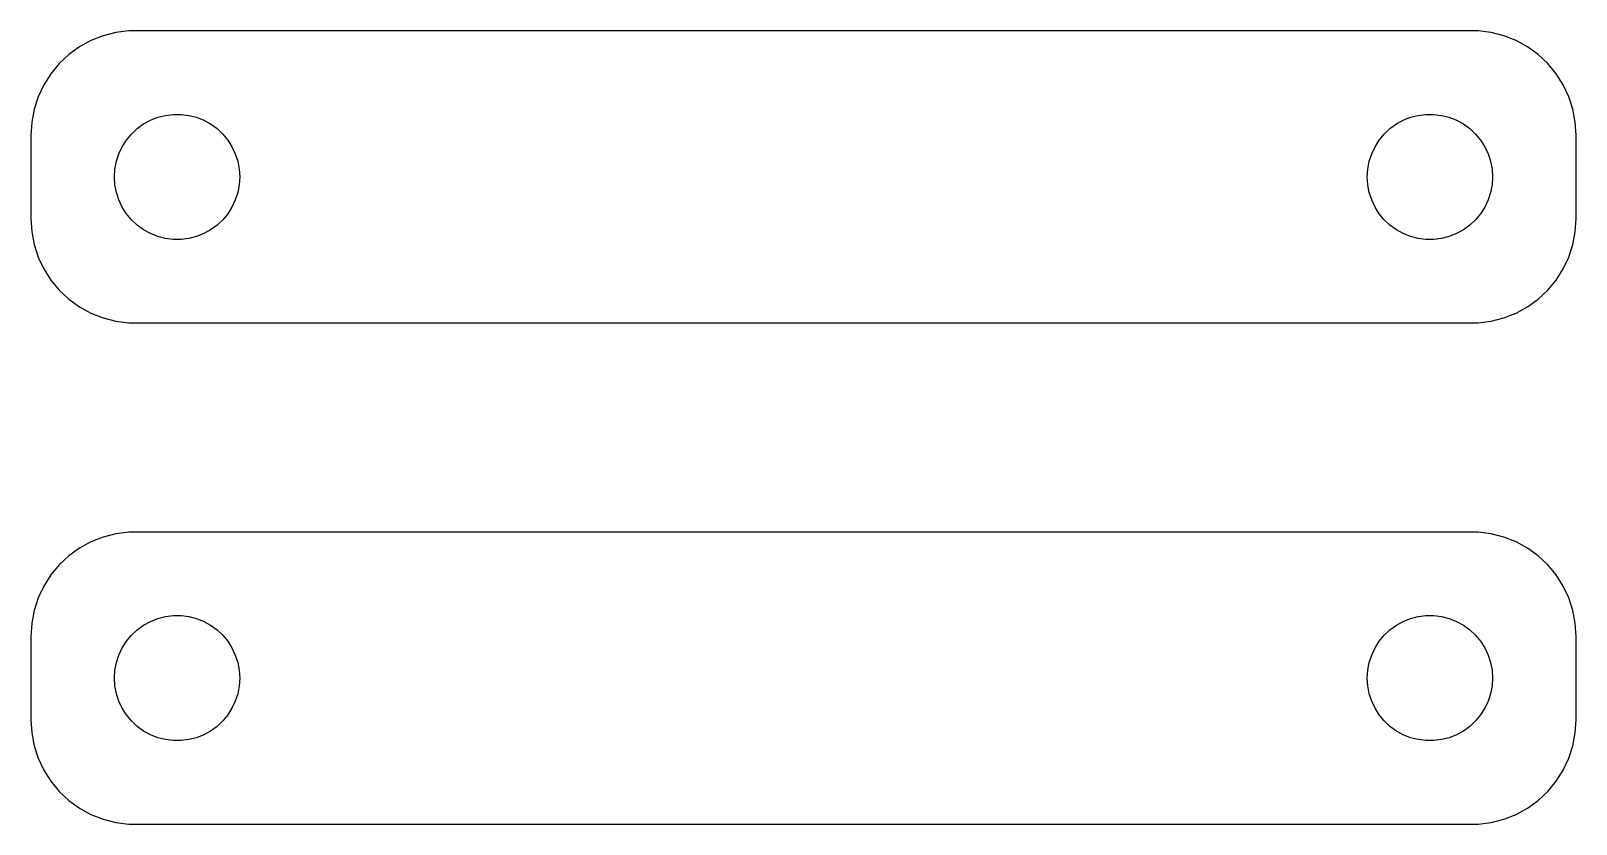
# Model space of a CAD drawing. Header units: metres. Extents: x -37 to 37, y 41 to 79.
import ezdxf

# ---------------------------------------------------------------- set-up
doc = ezdxf.new("R2010")
doc.units = ezdxf.units.M

msp = doc.modelspace()

# ---------------------------------------------------------------- linework, layer by layer
for p, q in [((-34.1289, 78.5241), (-34.6791, 78.2216)), ((-33.5451, 78.7553), (-34.1289, 78.5241)), ((-32.9369, 78.9114), (-33.5451, 78.7553)), ((-32.3139, 78.9901), (-32.9369, 78.9114)), ((32.3139, 78.9901), (-32.3139, 78.9901)), ((32.9369, 78.9114), (32.3139, 78.9901)), ((33.5451, 78.7553), (32.9369, 78.9114)), ((34.1289, 78.5241), (33.5451, 78.7553)), ((34.6791, 78.2216), (34.1289, 78.5241)), ((-35.1871, 77.8526), (-35.6448, 77.4227)), ((-34.6791, 78.2216), (-35.1871, 77.8526)), ((35.1871, 77.8526), (34.6791, 78.2216)), ((35.6448, 77.4227), (35.1871, 77.8526)), ((-35.6448, 77.4227), (-36.0451, 76.9389)), ((36.0451, 76.9389), (35.6448, 77.4227)), ((-36.3815, 76.4088), (-36.6489, 75.8406)), ((-36.0451, 76.9389), (-36.3815, 76.4088)), ((36.3815, 76.4088), (36.0451, 76.9389)), ((36.6489, 75.8406), (36.3815, 76.4088)), ((-36.6489, 75.8406), (-36.8429, 75.2434)), ((36.8429, 75.2434), (36.6489, 75.8406)), ((-36.8429, 75.2434), (-36.9606, 74.6267)), ((-31.2773, 74.7145), (-30.927, 74.8532)), ((-30.927, 74.8532), (-30.5621, 74.9469)), ((-30.5621, 74.9469), (-30.1884, 74.9941)), ((-30.1884, 74.9941), (-29.8116, 74.9941)), ((-29.8116, 74.9941), (-29.4379, 74.9469)), ((-29.4379, 74.9469), (-29.0729, 74.8532)), ((-29.0729, 74.8532), (-28.7227, 74.7145)), ((28.7227, 74.7145), (29.0729, 74.8532)), ((29.0729, 74.8532), (29.4379, 74.9469)), ((29.4379, 74.9469), (29.8116, 74.9941)), ((29.8116, 74.9941), (30.1884, 74.9941)), ((30.1884, 74.9941), (30.5621, 74.9469)), ((30.5621, 74.9469), (30.927, 74.8532)), ((30.927, 74.8532), (31.2773, 74.7145)), ((36.9606, 74.6267), (36.8429, 75.2434)), ((-36.9606, 74.6267), (-37, 74)), ((-37, 74), (-37, 70)), ((-32.427, 73.7634), (-32.1869, 74.0536)), ((-32.1869, 74.0536), (-31.9123, 74.3115)), ((-31.9123, 74.3115), (-31.6075, 74.533)), ((-31.6075, 74.533), (-31.2773, 74.7145)), ((-28.7227, 74.7145), (-28.3925, 74.533)), ((-28.3925, 74.533), (-28.0877, 74.3115)), ((-28.0877, 74.3115), (-27.8131, 74.0536)), ((-27.8131, 74.0536), (-27.5729, 73.7634)), ((27.5729, 73.7634), (27.8131, 74.0536)), ((27.8131, 74.0536), (28.0877, 74.3115)), ((28.0877, 74.3115), (28.3925, 74.533)), ((28.3925, 74.533), (28.7227, 74.7145)), ((31.2773, 74.7145), (31.6075, 74.533)), ((31.6075, 74.533), (31.9123, 74.3115)), ((31.9123, 74.3115), (32.1869, 74.0536)), ((32.1869, 74.0536), (32.427, 73.7634)), ((37, 74), (36.9606, 74.6267)), ((37, 70), (37, 74)), ((-32.7893, 73.1044), (-32.6289, 73.4453)), ((-32.6289, 73.4453), (-32.427, 73.7634)), ((-27.5729, 73.7634), (-27.3711, 73.4453)), ((-27.3711, 73.4453), (-27.2107, 73.1044)), ((27.2107, 73.1044), (27.3711, 73.4453)), ((27.3711, 73.4453), (27.5729, 73.7634)), ((32.427, 73.7634), (32.6289, 73.4453)), ((32.6289, 73.4453), (32.7893, 73.1044)), ((-32.9763, 72.376), (-32.9057, 72.7461)), ((-32.9057, 72.7461), (-32.7893, 73.1044)), ((-27.2107, 73.1044), (-27.0942, 72.7461)), ((-27.0942, 72.7461), (-27.0237, 72.376)), ((27.0237, 72.376), (27.0942, 72.7461)), ((27.0942, 72.7461), (27.2107, 73.1044)), ((32.7893, 73.1044), (32.9057, 72.7461)), ((32.9057, 72.7461), (32.9763, 72.376)), ((-33, 72), (-32.9763, 72.376)), ((-32.9763, 71.624), (-33, 72)), ((-27.0237, 72.376), (-27, 72)), ((-27, 72), (-27.0237, 71.624)), ((27, 72), (27.0237, 72.376)), ((27.0237, 71.624), (27, 72)), ((32.9763, 72.376), (33, 72)), ((33, 72), (32.9763, 71.624)), ((-32.9057, 71.2539), (-32.9763, 71.624)), ((-32.7893, 70.8956), (-32.9057, 71.2539)), ((-27.0942, 71.2539), (-27.2107, 70.8956)), ((-27.0237, 71.624), (-27.0942, 71.2539)), ((27.0942, 71.2539), (27.0237, 71.624)), ((27.2107, 70.8956), (27.0942, 71.2539)), ((32.9057, 71.2539), (32.7893, 70.8956)), ((32.9763, 71.624), (32.9057, 71.2539)), ((-32.6289, 70.5547), (-32.7893, 70.8956)), ((-32.427, 70.2366), (-32.6289, 70.5547)), ((-27.3711, 70.5547), (-27.5729, 70.2366)), ((-27.2107, 70.8956), (-27.3711, 70.5547)), ((27.3711, 70.5547), (27.2107, 70.8956)), ((27.5729, 70.2366), (27.3711, 70.5547)), ((32.6289, 70.5547), (32.427, 70.2366)), ((32.7893, 70.8956), (32.6289, 70.5547)), ((-37, 70), (-36.9606, 69.3733)), ((-32.1869, 69.9464), (-32.427, 70.2366)), ((-31.9123, 69.6885), (-32.1869, 69.9464)), ((-31.6075, 69.467), (-31.9123, 69.6885)), ((-28.0877, 69.6885), (-28.3925, 69.467)), ((-27.8131, 69.9464), (-28.0877, 69.6885)), ((-27.5729, 70.2366), (-27.8131, 69.9464)), ((27.8131, 69.9464), (27.5729, 70.2366)), ((28.0877, 69.6885), (27.8131, 69.9464)), ((28.3925, 69.467), (28.0877, 69.6885)), ((31.9123, 69.6885), (31.6075, 69.467)), ((32.1869, 69.9464), (31.9123, 69.6885)), ((32.427, 70.2366), (32.1869, 69.9464)), ((36.9606, 69.3733), (37, 70)), ((-36.9606, 69.3733), (-36.8429, 68.7566)), ((-31.2773, 69.2855), (-31.6075, 69.467)), ((-30.927, 69.1468), (-31.2773, 69.2855)), ((-30.5621, 69.0531), (-30.927, 69.1468)), ((-30.1884, 69.0059), (-30.5621, 69.0531)), ((-29.8116, 69.0059), (-30.1884, 69.0059)), ((-29.4379, 69.0531), (-29.8116, 69.0059)), ((-29.0729, 69.1468), (-29.4379, 69.0531)), ((-28.7227, 69.2855), (-29.0729, 69.1468)), ((-28.3925, 69.467), (-28.7227, 69.2855)), ((28.7227, 69.2855), (28.3925, 69.467)), ((29.0729, 69.1468), (28.7227, 69.2855)), ((29.4379, 69.0531), (29.0729, 69.1468)), ((29.8116, 69.0059), (29.4379, 69.0531)), ((30.1884, 69.0059), (29.8116, 69.0059)), ((30.5621, 69.0531), (30.1884, 69.0059)), ((30.927, 69.1468), (30.5621, 69.0531)), ((31.2773, 69.2855), (30.927, 69.1468)), ((31.6075, 69.467), (31.2773, 69.2855)), ((36.8429, 68.7566), (36.9606, 69.3733)), ((-36.8429, 68.7566), (-36.6489, 68.1594)), ((-36.6489, 68.1594), (-36.3815, 67.5912)), ((36.3815, 67.5912), (36.6489, 68.1594)), ((36.6489, 68.1594), (36.8429, 68.7566)), ((-36.3815, 67.5912), (-36.0451, 67.0611)), ((36.0451, 67.0611), (36.3815, 67.5912)), ((-36.0451, 67.0611), (-35.6448, 66.5773)), ((35.6448, 66.5773), (36.0451, 67.0611)), ((-35.6448, 66.5773), (-35.1871, 66.1474)), ((-35.1871, 66.1474), (-34.6791, 65.7784)), ((34.6791, 65.7784), (35.1871, 66.1474)), ((35.1871, 66.1474), (35.6448, 66.5773)), ((-34.6791, 65.7784), (-34.1289, 65.4759)), ((-34.1289, 65.4759), (-33.5451, 65.2447)), ((-33.5451, 65.2447), (-32.9369, 65.0886)), ((32.9369, 65.0886), (33.5451, 65.2447)), ((33.5451, 65.2447), (34.1289, 65.4759)), ((34.1289, 65.4759), (34.6791, 65.7784)), ((-32.9369, 65.0886), (-32.3139, 65.0099)), ((-32.3139, 65.0099), (32.3139, 65.0099)), ((32.3139, 65.0099), (32.9369, 65.0886)), ((-32.9369, 54.9114), (-33.5451, 54.7553)), ((-32.3139, 54.9901), (-32.9369, 54.9114)), ((32.3139, 54.9901), (-32.3139, 54.9901)), ((32.9369, 54.9114), (32.3139, 54.9901)), ((33.5451, 54.7553), (32.9369, 54.9114)), ((-34.6791, 54.2216), (-35.1871, 53.8526)), ((-34.1289, 54.5241), (-34.6791, 54.2216)), ((-33.5451, 54.7553), (-34.1289, 54.5241)), ((34.1289, 54.5241), (33.5451, 54.7553)), ((34.6791, 54.2216), (34.1289, 54.5241)), ((35.1871, 53.8526), (34.6791, 54.2216)), ((-35.6448, 53.4227), (-36.0451, 52.9389)), ((-35.1871, 53.8526), (-35.6448, 53.4227)), ((35.6448, 53.4227), (35.1871, 53.8526)), ((36.0451, 52.9389), (35.6448, 53.4227)), ((-36.0451, 52.9389), (-36.3815, 52.4088)), ((36.3815, 52.4088), (36.0451, 52.9389)), ((-36.6489, 51.8406), (-36.8429, 51.2434)), ((-36.3815, 52.4088), (-36.6489, 51.8406)), ((36.6489, 51.8406), (36.3815, 52.4088)), ((36.8429, 51.2434), (36.6489, 51.8406)), ((-36.8429, 51.2434), (-36.9606, 50.6267)), ((36.9606, 50.6267), (36.8429, 51.2434)), ((-36.9606, 50.6267), (-37, 50)), ((-31.9123, 50.3115), (-31.6075, 50.533)), ((-31.6075, 50.533), (-31.2773, 50.7145)), ((-31.2773, 50.7145), (-30.927, 50.8532)), ((-30.927, 50.8532), (-30.5621, 50.9469)), ((-30.5621, 50.9469), (-30.1884, 50.9941)), ((-30.1884, 50.9941), (-29.8116, 50.9941)), ((-29.8116, 50.9941), (-29.4379, 50.9469)), ((-29.4379, 50.9469), (-29.0729, 50.8532)), ((-29.0729, 50.8532), (-28.7227, 50.7145)), ((-28.7227, 50.7145), (-28.3925, 50.533)), ((-28.3925, 50.533), (-28.0877, 50.3115)), ((28.0877, 50.3115), (28.3925, 50.533)), ((28.3925, 50.533), (28.7227, 50.7145)), ((28.7227, 50.7145), (29.0729, 50.8532)), ((29.0729, 50.8532), (29.4379, 50.9469)), ((29.4379, 50.9469), (29.8116, 50.9941)), ((29.8116, 50.9941), (30.1884, 50.9941)), ((30.1884, 50.9941), (30.5621, 50.9469)), ((30.5621, 50.9469), (30.927, 50.8532)), ((30.927, 50.8532), (31.2773, 50.7145)), ((31.2773, 50.7145), (31.6075, 50.533)), ((31.6075, 50.533), (31.9123, 50.3115)), ((37, 50), (36.9606, 50.6267)), ((-37, 50), (-37, 46)), ((-32.6289, 49.4453), (-32.427, 49.7634)), ((-32.427, 49.7634), (-32.1869, 50.0536)), ((-32.1869, 50.0536), (-31.9123, 50.3115)), ((-28.0877, 50.3115), (-27.8131, 50.0536)), ((-27.8131, 50.0536), (-27.5729, 49.7634)), ((-27.5729, 49.7634), (-27.3711, 49.4453)), ((27.3711, 49.4453), (27.5729, 49.7634)), ((27.5729, 49.7634), (27.8131, 50.0536)), ((27.8131, 50.0536), (28.0877, 50.3115)), ((31.9123, 50.3115), (32.1869, 50.0536)), ((32.1869, 50.0536), (32.427, 49.7634)), ((32.427, 49.7634), (32.6289, 49.4453)), ((37, 46), (37, 50)), ((-32.9057, 48.7461), (-32.7893, 49.1044)), ((-32.7893, 49.1044), (-32.6289, 49.4453)), ((-27.3711, 49.4453), (-27.2107, 49.1044)), ((-27.2107, 49.1044), (-27.0942, 48.7461)), ((27.0942, 48.7461), (27.2107, 49.1044)), ((27.2107, 49.1044), (27.3711, 49.4453)), ((32.6289, 49.4453), (32.7893, 49.1044)), ((32.7893, 49.1044), (32.9057, 48.7461)), ((-33, 48), (-32.9763, 48.376)), ((-32.9763, 48.376), (-32.9057, 48.7461)), ((-27.0942, 48.7461), (-27.0237, 48.376)), ((-27.0237, 48.376), (-27, 48)), ((27, 48), (27.0237, 48.376)), ((27.0237, 48.376), (27.0942, 48.7461)), ((32.9057, 48.7461), (32.9763, 48.376)), ((32.9763, 48.376), (33, 48)), ((-32.9763, 47.624), (-33, 48)), ((-32.9057, 47.2539), (-32.9763, 47.624)), ((-27.0237, 47.624), (-27.0942, 47.2539)), ((-27, 48), (-27.0237, 47.624)), ((27.0237, 47.624), (27, 48)), ((27.0942, 47.2539), (27.0237, 47.624)), ((32.9763, 47.624), (32.9057, 47.2539)), ((33, 48), (32.9763, 47.624)), ((-32.7893, 46.8956), (-32.9057, 47.2539)), ((-32.6289, 46.5547), (-32.7893, 46.8956)), ((-27.2107, 46.8956), (-27.3711, 46.5547)), ((-27.0942, 47.2539), (-27.2107, 46.8956)), ((27.2107, 46.8956), (27.0942, 47.2539)), ((27.3711, 46.5547), (27.2107, 46.8956)), ((32.7893, 46.8956), (32.6289, 46.5547)), ((32.9057, 47.2539), (32.7893, 46.8956)), ((-37, 46), (-36.9606, 45.3733)), ((-32.427, 46.2366), (-32.6289, 46.5547)), ((-32.1869, 45.9464), (-32.427, 46.2366)), ((-31.9123, 45.6885), (-32.1869, 45.9464)), ((-27.8131, 45.9464), (-28.0877, 45.6885)), ((-27.5729, 46.2366), (-27.8131, 45.9464)), ((-27.3711, 46.5547), (-27.5729, 46.2366)), ((27.5729, 46.2366), (27.3711, 46.5547)), ((27.8131, 45.9464), (27.5729, 46.2366)), ((28.0877, 45.6885), (27.8131, 45.9464)), ((32.1869, 45.9464), (31.9123, 45.6885)), ((32.427, 46.2366), (32.1869, 45.9464)), ((32.6289, 46.5547), (32.427, 46.2366)), ((36.9606, 45.3733), (37, 46)), ((-36.9606, 45.3733), (-36.8429, 44.7566)), ((-31.6075, 45.467), (-31.9123, 45.6885)), ((-31.2773, 45.2855), (-31.6075, 45.467)), ((-30.927, 45.1468), (-31.2773, 45.2855)), ((-30.5621, 45.0531), (-30.927, 45.1468)), ((-29.0729, 45.1468), (-29.4379, 45.0531)), ((-28.7227, 45.2855), (-29.0729, 45.1468)), ((-28.3925, 45.467), (-28.7227, 45.2855)), ((-28.0877, 45.6885), (-28.3925, 45.467)), ((28.3925, 45.467), (28.0877, 45.6885)), ((28.7227, 45.2855), (28.3925, 45.467)), ((29.0729, 45.1468), (28.7227, 45.2855)), ((29.4379, 45.0531), (29.0729, 45.1468)), ((30.927, 45.1468), (30.5621, 45.0531)), ((31.2773, 45.2855), (30.927, 45.1468)), ((31.6075, 45.467), (31.2773, 45.2855)), ((31.9123, 45.6885), (31.6075, 45.467)), ((36.8429, 44.7566), (36.9606, 45.3733)), ((-36.8429, 44.7566), (-36.6489, 44.1594)), ((-30.1884, 45.0059), (-30.5621, 45.0531)), ((-29.8116, 45.0059), (-30.1884, 45.0059)), ((-29.4379, 45.0531), (-29.8116, 45.0059)), ((29.8116, 45.0059), (29.4379, 45.0531)), ((30.1884, 45.0059), (29.8116, 45.0059)), ((30.5621, 45.0531), (30.1884, 45.0059)), ((36.6489, 44.1594), (36.8429, 44.7566)), ((-36.6489, 44.1594), (-36.3815, 43.5912)), ((36.3815, 43.5912), (36.6489, 44.1594)), ((-36.3815, 43.5912), (-36.0451, 43.0611)), ((-36.0451, 43.0611), (-35.6448, 42.5773)), ((35.6448, 42.5773), (36.0451, 43.0611)), ((36.0451, 43.0611), (36.3815, 43.5912)), ((-35.6448, 42.5773), (-35.1871, 42.1474)), ((35.1871, 42.1474), (35.6448, 42.5773)), ((-35.1871, 42.1474), (-34.6791, 41.7784)), ((-34.6791, 41.7784), (-34.1289, 41.4759)), ((-34.1289, 41.4759), (-33.5451, 41.2447)), ((33.5451, 41.2447), (34.1289, 41.4759)), ((34.1289, 41.4759), (34.6791, 41.7784)), ((34.6791, 41.7784), (35.1871, 42.1474)), ((-33.5451, 41.2447), (-32.9369, 41.0886)), ((-32.9369, 41.0886), (-32.3139, 41.0099)), ((-32.3139, 41.0099), (32.3139, 41.0099)), ((32.3139, 41.0099), (32.9369, 41.0886)), ((32.9369, 41.0886), (33.5451, 41.2447))]:
    msp.add_line(p, q)

doc.saveas('drawing.dxf')
